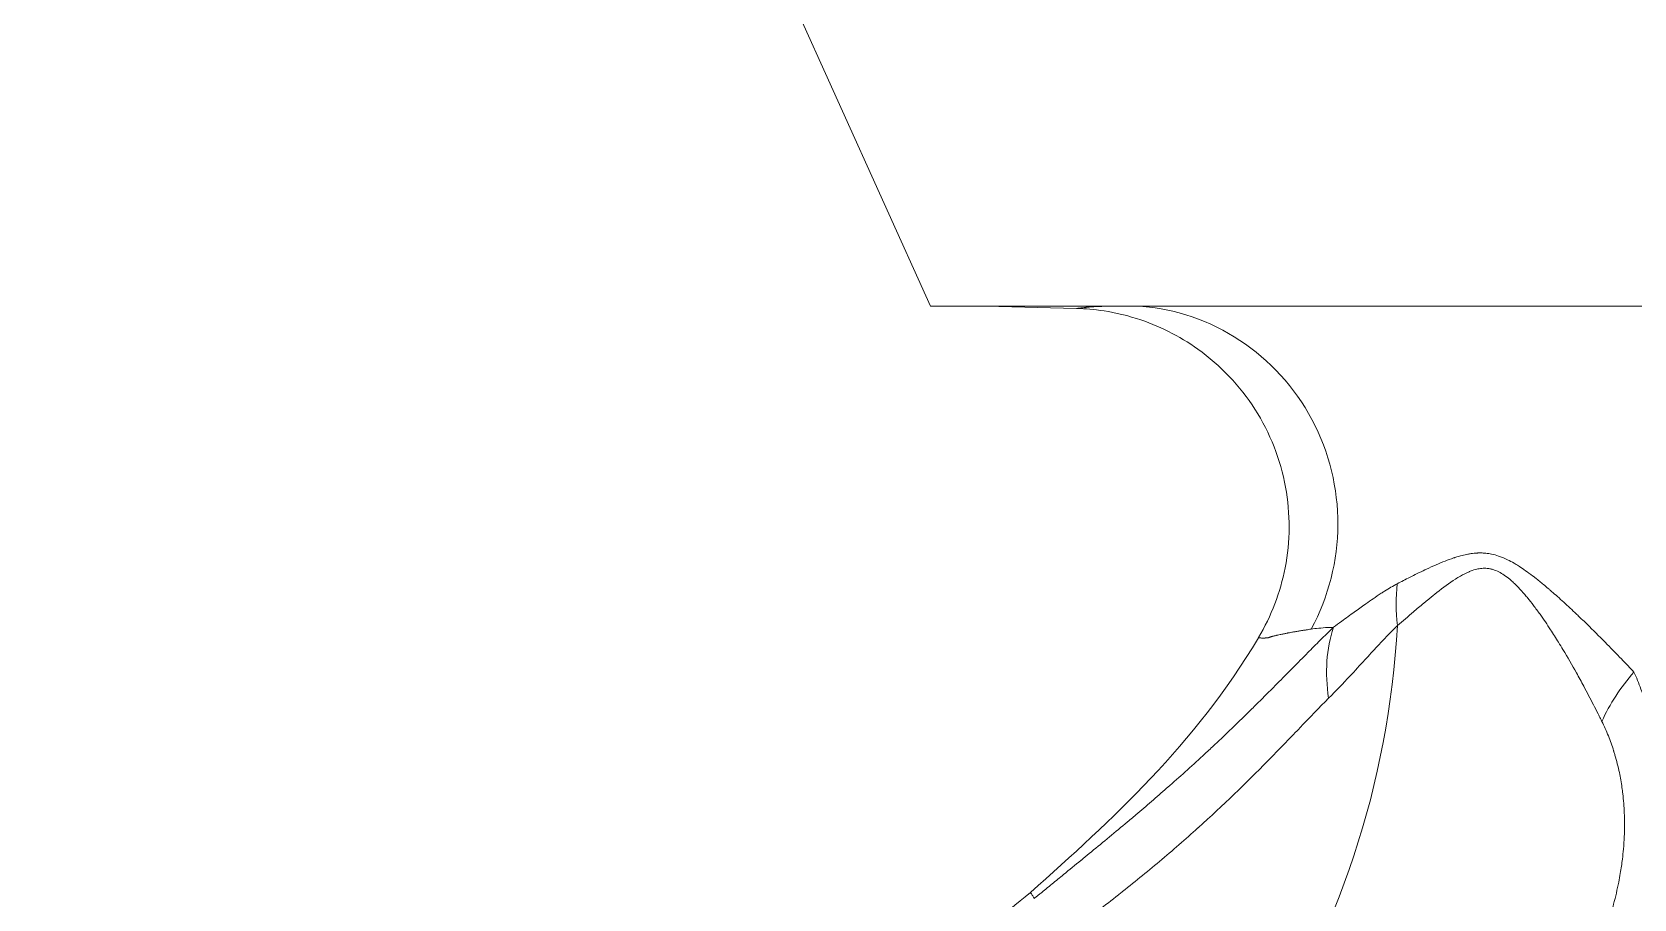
# Model space of a CAD drawing. Header units: millimetres. Extents: x -2122 to 22797, y 3569 to 89276.
# Drawn here: x 5437.6 to 5510.2, y 88279.7 to 88318.9 of the extents above; entities that cross this region are included whole.
import ezdxf

# ---------------------------------------------------------------- set-up
doc = ezdxf.new("R2010")
doc.units = ezdxf.units.MM
doc.header["$LTSCALE"] = 20
doc.layers.add('IA-DIBUJO', color=3, linetype='Continuous', lineweight=30)

msp = doc.modelspace()

# ---------------------------------------------------------------- linework, layer by layer
at = {"layer": 'IA-DIBUJO', "color": 3, "linetype": 'Continuous', "lineweight": 0, "extrusion": (0, 1, -2.22045e-16)}
for p, q in [((5478.291, 88306.523, 1283.424), (5331.736, 88631.431, 1283.424)), ((5478.291, 88306.523, 1283.424), (5618.291, 88306.523, 1283.424)), ((5484.904, 88306.416, 1283.424), (5480.795, 88306.523, 1283.424))]:
    msp.add_line(p, q, dxfattribs=at)
at = {"layer": 'IA-DIBUJO', "color": 3, "linetype": 'Continuous', "lineweight": 0, "extrusion": (-8.47409e-33, -2.22045e-16, -1)}
msp.add_ellipse((5487.064, 88296.671, 1283.424), major_axis=(-0.169, 9.876), ratio=0.979951, start_param=0.088431, end_param=2.093536, dxfattribs=at)
at = {"layer": 'IA-DIBUJO', "color": 3, "linetype": 'Continuous', "lineweight": 0, "extrusion": (-2.46519e-32, -2.22045e-16, -1)}
msp.add_ellipse((5508.55, 88291.459, 1283.424), major_axis=(-7.205, 6.756), ratio=0.838266, start_param=-0.776214, end_param=-0.564087, dxfattribs=at)
at = {"layer": 'IA-DIBUJO', "color": 3, "linetype": 'Continuous', "lineweight": 0}
msp.add_ellipse((5464.828, 88294.289, 1283.424), major_axis=(0, 37.533), ratio=0.92388, start_param=-2.199847, end_param=-1.630542, dxfattribs=at)
at = {"layer": 'IA-DIBUJO', "color": 3, "linetype": 'Continuous', "lineweight": 0, "extrusion": (0, -2.22045e-16, -1)}
for centre, major_axis, ratio, start_param, end_param in [((5504.991, 88287.301, 1283.424), (-7.345, 6.603), 0.722349, -0.721329, -0.310433), ((5517.683, 88285.969, 1283.424), (9.301, 3.323), 0.781113, -2.493868, -2.192852)]:
    msp.add_ellipse(centre, major_axis=major_axis, ratio=ratio, start_param=start_param, end_param=end_param, dxfattribs=at)
at = {"layer": 'IA-DIBUJO', "color": 3, "linetype": 'Continuous', "lineweight": 0}
for points, knots in [([(5486.365, 88306.523, 1283.424), (5486.341, 88306.522, 1283.424), (5486.317, 88306.522, 1283.424), (5486.294, 88306.521, 1283.424), (5486.286, 88306.521, 1283.424), (5486.278, 88306.52, 1283.424), (5486.27, 88306.52, 1283.424), (5486.243, 88306.519, 1283.424), (5486.217, 88306.518, 1283.424), (5486.191, 88306.517, 1283.424), (5486.168, 88306.517, 1283.424), (5486.145, 88306.516, 1283.424), (5486.123, 88306.515, 1283.424), (5486.102, 88306.514, 1283.424), (5486.082, 88306.513, 1283.424), (5486.061, 88306.513, 1283.424), (5486.041, 88306.512, 1283.424), (5486.021, 88306.511, 1283.424), (5486.001, 88306.51, 1283.424), (5485.983, 88306.51, 1283.424), (5485.965, 88306.509, 1283.424), (5485.947, 88306.508, 1283.424), (5485.937, 88306.508, 1283.424), (5485.927, 88306.507, 1283.424), (5485.918, 88306.507, 1283.424), (5485.914, 88306.507, 1283.424), (5485.91, 88306.507, 1283.424), (5485.907, 88306.506, 1283.424), (5485.905, 88306.506, 1283.424), (5485.902, 88306.506, 1283.424), (5485.9, 88306.506, 1283.424), (5485.899, 88306.506, 1283.424), (5485.899, 88306.506, 1283.424), (5485.898, 88306.506, 1283.424), (5485.885, 88306.506, 1283.424), (5485.871, 88306.505, 1283.424), (5485.857, 88306.504, 1283.424), (5485.847, 88306.504, 1283.424), (5485.837, 88306.503, 1283.424), (5485.826, 88306.503, 1283.424), (5485.82, 88306.503, 1283.424), (5485.815, 88306.502, 1283.424), (5485.809, 88306.502, 1283.424), (5485.804, 88306.502, 1283.424), (5485.799, 88306.502, 1283.424), (5485.795, 88306.501, 1283.424), (5485.79, 88306.501, 1283.424), (5485.786, 88306.501, 1283.424), (5485.781, 88306.501, 1283.424), (5485.777, 88306.501, 1283.424), (5485.773, 88306.5, 1283.424), (5485.77, 88306.5, 1283.424), (5485.766, 88306.5, 1283.424), (5485.762, 88306.5, 1283.424), (5485.758, 88306.5, 1283.424), (5485.754, 88306.499, 1283.424), (5485.75, 88306.499, 1283.424), (5485.746, 88306.499, 1283.424), (5485.745, 88306.499, 1283.424), (5485.745, 88306.499, 1283.424), (5485.744, 88306.499, 1283.424), (5485.741, 88306.499, 1283.424), (5485.737, 88306.499, 1283.424), (5485.734, 88306.498, 1283.424), (5485.733, 88306.498, 1283.424), (5485.732, 88306.498, 1283.424), (5485.731, 88306.498, 1283.424), (5485.73, 88306.498, 1283.424), (5485.729, 88306.498, 1283.424), (5485.728, 88306.498, 1283.424), (5485.708, 88306.497, 1283.424), (5485.688, 88306.496, 1283.424), (5485.669, 88306.495, 1283.424), (5485.649, 88306.494, 1283.424), (5485.63, 88306.493, 1283.424), (5485.611, 88306.492, 1283.424), (5485.602, 88306.491, 1283.424), (5485.594, 88306.491, 1283.424), (5485.585, 88306.49, 1283.424), (5485.584, 88306.49, 1283.424), (5485.583, 88306.49, 1283.424), (5485.583, 88306.49, 1283.424), (5485.57, 88306.489, 1283.424), (5485.557, 88306.488, 1283.424), (5485.543, 88306.487, 1283.424), (5485.54, 88306.487, 1283.424), (5485.537, 88306.487, 1283.424), (5485.535, 88306.487, 1283.424), (5485.522, 88306.486, 1283.424), (5485.51, 88306.485, 1283.424), (5485.496, 88306.484, 1283.424), (5485.484, 88306.483, 1283.424), (5485.472, 88306.482, 1283.424), (5485.459, 88306.481, 1283.424), (5485.448, 88306.48, 1283.424), (5485.438, 88306.479, 1283.424), (5485.427, 88306.477, 1283.424), (5485.42, 88306.477, 1283.424), (5485.413, 88306.476, 1283.424), (5485.405, 88306.475, 1283.424), (5485.399, 88306.474, 1283.424), (5485.392, 88306.473, 1283.424), (5485.385, 88306.473, 1283.424), (5485.371, 88306.471, 1283.424), (5485.357, 88306.469, 1283.424), (5485.342, 88306.468, 1283.424), (5485.334, 88306.467, 1283.424), (5485.325, 88306.466, 1283.424), (5485.315, 88306.465, 1283.424), (5485.279, 88306.46, 1283.424), (5485.239, 88306.456, 1283.424), (5485.196, 88306.451, 1283.424), (5485.188, 88306.45, 1283.424), (5485.18, 88306.449, 1283.424), (5485.172, 88306.448, 1283.424), (5485.129, 88306.443, 1283.424), (5485.082, 88306.437, 1283.424), (5485.033, 88306.431, 1283.424), (5484.992, 88306.426, 1283.424), (5484.95, 88306.421, 1283.424), (5484.905, 88306.416, 1283.424)], [0.2294918, 0.2294918, 0.2294918, 0.2294918, 0.25, 0.25, 0.25, 0.2570159, 0.2570159, 0.2570159, 0.2804555, 0.2804555, 0.2804555, 0.3012825, 0.3012825, 0.3012825, 0.3207962, 0.3207962, 0.3207962, 0.3404688, 0.3404688, 0.3404688, 0.3584821, 0.3584821, 0.3584821, 0.3687332, 0.3687332, 0.3687332, 0.3725774, 0.3725774, 0.3725774, 0.3747707, 0.3747707, 0.3747707, 0.3756534, 0.3756534, 0.3756534, 0.3893874, 0.3893874, 0.3893874, 0.3994867, 0.3994867, 0.3994867, 0.4052363, 0.4052363, 0.4052363, 0.4108052, 0.4108052, 0.4108052, 0.4162079, 0.4162079, 0.4162079, 0.4214066, 0.4214066, 0.4214066, 0.4264938, 0.4264938, 0.4264938, 0.4314374, 0.4314374, 0.4314374, 0.4324158, 0.4324158, 0.4324158, 0.4361835, 0.4361835, 0.4361835, 0.4374246, 0.4374246, 0.4374246, 0.4385631, 0.4385631, 0.4385631, 0.462557, 0.462557, 0.462557, 0.4872107, 0.4872107, 0.4872107, 0.4990234, 0.4990234, 0.4990234, 0.5, 0.5, 0.5, 0.5443911, 0.5443911, 0.5443911, 0.5527836, 0.5527836, 0.5527836, 0.5896846, 0.5896846, 0.5896846, 0.6241233, 0.6241233, 0.6241233, 0.6529509, 0.6529509, 0.6529509, 0.6735119, 0.6735119, 0.6735119, 0.692926, 0.692926, 0.692926, 0.7289697, 0.7289697, 0.7289697, 0.75, 0.75, 0.75, 0.8338191, 0.8338191, 0.8338191, 0.8490058, 0.8490058, 0.8490058, 0.9317036, 0.9317036, 0.9317036, 1, 1, 1, 1]), ([(5493.148, 88291.498, 1283.424), (5493.729, 88292.475, 1283.424), (5494.137, 88293.544, 1283.424), (5494.589, 88295.866, 1283.424), (5494.596, 88297.107, 1283.424), (5494.145, 88299.573, 1283.424), (5493.674, 88300.773, 1283.424), (5492.308, 88302.913, 1283.424), (5491.431, 88303.837, 1283.424), (5489.558, 88305.177, 1283.424), (5488.621, 88305.645, 1283.424), (5486.399, 88306.347, 1283.424), (5485.388, 88306.403, 1283.424), (5484.905, 88306.416, 1283.424)], [-0.4116505, -0.4116505, -0.4116505, -0.4116505, -0.347016, -0.347016, -0.2770494, -0.2770494, -0.2043742, -0.2043742, -0.132574, -0.132574, -0.0733706, -0.0733706, 0, 0, 0, 0]), ([(5510.154, 88289.937, 1283.424), (5510.149, 88289.946, 1283.424), (5510.142, 88289.95, 1283.424), (5510.136, 88289.956, 1283.424), (5510.11, 88289.984, 1283.424), (5510.083, 88290.011, 1283.424), (5510.057, 88290.039, 1283.424), (5510.005, 88290.094, 1283.424), (5509.952, 88290.149, 1283.424), (5509.9, 88290.204, 1283.424), (5509.892, 88290.213, 1283.424), (5509.884, 88290.221, 1283.424), (5509.876, 88290.229, 1283.424), (5509.778, 88290.331, 1283.424), (5509.681, 88290.433, 1283.424), (5509.583, 88290.535, 1283.424), (5509.371, 88290.755, 1283.424), (5509.159, 88290.973, 1283.424), (5508.946, 88291.19, 1283.424), (5508.676, 88291.465, 1283.424), (5508.405, 88291.736, 1283.424), (5508.133, 88292.003, 1283.424), (5507.972, 88292.161, 1283.424), (5507.811, 88292.318, 1283.424), (5507.649, 88292.473, 1283.424), (5507.592, 88292.527, 1283.424), (5507.535, 88292.581, 1283.424), (5507.478, 88292.635, 1283.424), (5507.285, 88292.818, 1283.424), (5507.092, 88292.997, 1283.424), (5506.898, 88293.173, 1283.424), (5506.719, 88293.337, 1283.424), (5506.538, 88293.497, 1283.424), (5506.357, 88293.652, 1283.424), (5506.343, 88293.664, 1283.424), (5506.329, 88293.676, 1283.424), (5506.315, 88293.688, 1283.424), (5506.247, 88293.746, 1283.424), (5506.179, 88293.804, 1283.424), (5506.111, 88293.861, 1283.424), (5505.986, 88293.965, 1283.424), (5505.86, 88294.067, 1283.424), (5505.735, 88294.166, 1283.424), (5505.7, 88294.193, 1283.424), (5505.666, 88294.22, 1283.424), (5505.631, 88294.247, 1283.424), (5505.528, 88294.327, 1283.424), (5505.424, 88294.404, 1283.424), (5505.321, 88294.479, 1283.424), (5505.222, 88294.55, 1283.424), (5505.124, 88294.618, 1283.424), (5505.025, 88294.683, 1283.424), (5504.992, 88294.704, 1283.424), (5504.959, 88294.726, 1283.424), (5504.926, 88294.747, 1283.424), (5504.859, 88294.79, 1283.424), (5504.792, 88294.83, 1283.424), (5504.724, 88294.87, 1283.424), (5504.624, 88294.928, 1283.424), (5504.523, 88294.982, 1283.424), (5504.423, 88295.031, 1283.424), (5504.345, 88295.069, 1283.424), (5504.268, 88295.104, 1283.424), (5504.191, 88295.135, 1283.424), (5504.136, 88295.158, 1283.424), (5504.081, 88295.178, 1283.424), (5504.025, 88295.197, 1283.424), (5503.919, 88295.233, 1283.424), (5503.812, 88295.263, 1283.424), (5503.706, 88295.285, 1283.424), (5503.662, 88295.294, 1283.424), (5503.618, 88295.302, 1283.424), (5503.574, 88295.309, 1283.424), (5503.53, 88295.316, 1283.424), (5503.486, 88295.321, 1283.424), (5503.442, 88295.326, 1283.424), (5503.405, 88295.329, 1283.424), (5503.367, 88295.332, 1283.424), (5503.33, 88295.334, 1283.424), (5503.255, 88295.338, 1283.424), (5503.179, 88295.338, 1283.424), (5503.104, 88295.336, 1283.424), (5503.092, 88295.335, 1283.424), (5503.08, 88295.335, 1283.424), (5503.068, 88295.334, 1283.424), (5502.969, 88295.33, 1283.424), (5502.871, 88295.32, 1283.424), (5502.774, 88295.305, 1283.424), (5502.751, 88295.302, 1283.424), (5502.728, 88295.298, 1283.424), (5502.705, 88295.295, 1283.424), (5502.68, 88295.29, 1283.424), (5502.654, 88295.286, 1283.424), (5502.629, 88295.281, 1283.424), (5502.545, 88295.265, 1283.424), (5502.462, 88295.246, 1283.424), (5502.379, 88295.225, 1283.424), (5502.267, 88295.197, 1283.424), (5502.156, 88295.164, 1283.424), (5502.045, 88295.129, 1283.424), (5502.032, 88295.124, 1283.424), (5502.019, 88295.12, 1283.424), (5502.005, 88295.116, 1283.424), (5501.997, 88295.113, 1283.424), (5501.989, 88295.11, 1283.424), (5501.981, 88295.108, 1283.424), (5501.853, 88295.065, 1283.424), (5501.726, 88295.018, 1283.424), (5501.599, 88294.969, 1283.424), (5501.465, 88294.917, 1283.424), (5501.332, 88294.862, 1283.424), (5501.2, 88294.804, 1283.424), (5501.05, 88294.739, 1283.424), (5500.901, 88294.671, 1283.424), (5500.753, 88294.602, 1283.424), (5500.731, 88294.591, 1283.424), (5500.709, 88294.581, 1283.424), (5500.688, 88294.571, 1283.424), (5500.454, 88294.46, 1283.424), (5500.222, 88294.346, 1283.424), (5499.991, 88294.229, 1283.424), (5499.804, 88294.134, 1283.424), (5499.618, 88294.037, 1283.424), (5499.434, 88293.939, 1283.424)], [-0.00000006, -0.00000006, -0.00000006, -0.00000006, 0.00002518, 0.00002518, 0.00002518, 0.00013469, 0.00013469, 0.00013469, 0.00035377, 0.00035377, 0.00035377, 0.00038666, 0.00038666, 0.00038666, 0.00079239, 0.00079239, 0.00079239, 0.00167185, 0.00167185, 0.00167185, 0.00278368, 0.00278368, 0.00278368, 0.00344286, 0.00344286, 0.00344286, 0.00367386, 0.00367386, 0.00367386, 0.00445573, 0.00445573, 0.00445573, 0.00518165, 0.00518165, 0.00518165, 0.0052376, 0.0052376, 0.0052376, 0.00551081, 0.00551081, 0.00551081, 0.00601199, 0.00601199, 0.00601199, 0.00615006, 0.00615006, 0.00615006, 0.00656172, 0.00656172, 0.00656172, 0.00695191, 0.00695191, 0.00695191, 0.00708322, 0.00708322, 0.00708322, 0.00734777, 0.00734777, 0.00734777, 0.00774379, 0.00774379, 0.00774379, 0.0080478, 0.0080478, 0.0080478, 0.00826625, 0.00826625, 0.00826625, 0.00868735, 0.00868735, 0.00868735, 0.00886169, 0.00886169, 0.00886169, 0.00903604, 0.00903604, 0.00903604, 0.00918473, 0.00918473, 0.00918473, 0.00948536, 0.00948536, 0.00948536, 0.00953404, 0.00953404, 0.00953404, 0.00993185, 0.00993185, 0.00993185, 0.01002501, 0.01002501, 0.01002501, 0.01012932, 0.01012932, 0.01012932, 0.01047161, 0.01047161, 0.01047161, 0.01093206, 0.01093206, 0.01093206, 0.0109882, 0.0109882, 0.0109882, 0.01102169, 0.01102169, 0.01102169, 0.01155729, 0.01155729, 0.01155729, 0.01212347, 0.01212347, 0.01212347, 0.01276485, 0.01276485, 0.01276485, 0.01285865, 0.01285865, 0.01285865, 0.01387238, 0.01387238, 0.01387238, 0.01469561, 0.01469561, 0.01469561, 0.01469561]), ([(5502.296, 88294.289, 1283.424), (5502.425, 88294.364, 1283.424), (5502.554, 88294.43, 1283.424), (5502.683, 88294.485, 1283.424), (5502.701, 88294.492, 1283.424), (5502.719, 88294.5, 1283.424), (5502.737, 88294.507, 1283.424), (5502.849, 88294.552, 1283.424), (5502.963, 88294.587, 1283.424), (5503.077, 88294.611, 1283.424), (5503.157, 88294.628, 1283.424), (5503.239, 88294.638, 1283.424), (5503.321, 88294.642, 1283.424), (5503.355, 88294.643, 1283.424), (5503.389, 88294.643, 1283.424), (5503.422, 88294.642, 1283.424), (5503.432, 88294.642, 1283.424), (5503.441, 88294.642, 1283.424), (5503.451, 88294.641, 1283.424), (5503.483, 88294.639, 1283.424), (5503.516, 88294.636, 1283.424), (5503.548, 88294.632, 1283.424), (5503.596, 88294.626, 1283.424), (5503.645, 88294.617, 1283.424), (5503.693, 88294.606, 1283.424), (5503.717, 88294.6, 1283.424), (5503.741, 88294.594, 1283.424), (5503.765, 88294.586, 1283.424), (5503.789, 88294.579, 1283.424), (5503.813, 88294.572, 1283.424), (5503.837, 88294.563, 1283.424), (5503.925, 88294.532, 1283.424), (5504.012, 88294.492, 1283.424), (5504.099, 88294.445, 1283.424), (5504.181, 88294.4, 1283.424), (5504.262, 88294.347, 1283.424), (5504.342, 88294.289, 1283.424)], [0.003865232, 0.003865232, 0.003865232, 0.003865232, 0.004387898, 0.004387898, 0.004387898, 0.00446021, 0.00446021, 0.00446021, 0.004914724, 0.004914724, 0.004914724, 0.005236992, 0.005236992, 0.005236992, 0.005371062, 0.005371062, 0.005371062, 0.005408462, 0.005408462, 0.005408462, 0.005537065, 0.005537065, 0.005537065, 0.005729969, 0.005729969, 0.005729969, 0.005826421, 0.005826421, 0.005826421, 0.005922873, 0.005922873, 0.005922873, 0.006276745, 0.006276745, 0.006276745, 0.006608754, 0.006608754, 0.006608754, 0.006608754]), ([(5499.434, 88293.939, 1283.424), (5499.339, 88293.889, 1283.424), (5499.244, 88293.836, 1283.424), (5499.051, 88293.723, 1283.424), (5498.952, 88293.662, 1283.424), (5498.804, 88293.569, 1283.424), (5498.755, 88293.538, 1283.424), (5498.585, 88293.428, 1283.424), (5498.463, 88293.346, 1283.424), (5498.233, 88293.189, 1283.424), (5498.125, 88293.114, 1283.424), (5498.007, 88293.031, 1283.424), (5497.998, 88293.025, 1283.424), (5497.823, 88292.901, 1283.424), (5497.655, 88292.781, 1283.424), (5497.298, 88292.523, 1283.424), (5497.109, 88292.384, 1283.424), (5496.793, 88292.153, 1283.424), (5496.668, 88292.06, 1283.424), (5496.541, 88291.968, 1283.424)], [0, 0, 0, 0, 0.000420679, 0.000420679, 0.000858073, 0.000858073, 0.001072065, 0.001072065, 0.001605395, 0.001605395, 0.002072912, 0.002072912, 0.002112633, 0.002112633, 0.002829051, 0.002829051, 0.003624193, 0.003624193, 0.004145825, 0.004145825, 0.004145825, 0.004145825]), ([(5499.441, 88292.048, 1283.424), (5499.683, 88292.255, 1283.424), (5499.923, 88292.46, 1283.424), (5500.162, 88292.662, 1283.424), (5500.321, 88292.797, 1283.424), (5500.48, 88292.93, 1283.424), (5500.638, 88293.061, 1283.424), (5500.678, 88293.094, 1283.424), (5500.719, 88293.128, 1283.424), (5500.759, 88293.161, 1283.424), (5500.798, 88293.193, 1283.424), (5500.837, 88293.225, 1283.424), (5500.876, 88293.257, 1283.424), (5500.995, 88293.353, 1283.424), (5501.113, 88293.449, 1283.424), (5501.231, 88293.542, 1283.424), (5501.51, 88293.762, 1283.424), (5501.789, 88293.969, 1283.424), (5502.069, 88294.15, 1283.424), (5502.145, 88294.199, 1283.424), (5502.22, 88294.246, 1283.424), (5502.296, 88294.289, 1283.424)], [0, 0, 0, 0, 0.000966308, 0.000966308, 0.000966308, 0.001609451, 0.001609451, 0.001609451, 0.001773426, 0.001773426, 0.001773426, 0.001932615, 0.001932615, 0.001932615, 0.002415769, 0.002415769, 0.002415769, 0.003557856, 0.003557856, 0.003557856, 0.00386523, 0.00386523, 0.00386523, 0.00386523]), ([(5504.342, 88294.289, 1283.424), (5504.426, 88294.229, 1283.424), (5504.509, 88294.163, 1283.424), (5504.591, 88294.091, 1283.424), (5504.642, 88294.046, 1283.424), (5504.693, 88293.999, 1283.424), (5504.743, 88293.951, 1283.424), (5504.827, 88293.871, 1283.424), (5504.91, 88293.786, 1283.424), (5504.991, 88293.698, 1283.424), (5505.089, 88293.593, 1283.424), (5505.185, 88293.482, 1283.424), (5505.279, 88293.369, 1283.424), (5505.3, 88293.344, 1283.424), (5505.32, 88293.319, 1283.424), (5505.341, 88293.294, 1283.424), (5505.429, 88293.186, 1283.424), (5505.517, 88293.075, 1283.424), (5505.603, 88292.961, 1283.424), (5505.704, 88292.829, 1283.424), (5505.803, 88292.693, 1283.424), (5505.901, 88292.555, 1283.424), (5506.063, 88292.328, 1283.424), (5506.222, 88292.094, 1283.424), (5506.378, 88291.856, 1283.424), (5506.499, 88291.669, 1283.424), (5506.619, 88291.48, 1283.424), (5506.737, 88291.289, 1283.424), (5506.805, 88291.18, 1283.424), (5506.872, 88291.07, 1283.424), (5506.938, 88290.959, 1283.424), (5507.148, 88290.61, 1283.424), (5507.352, 88290.256, 1283.424), (5507.55, 88289.9, 1283.424), (5507.662, 88289.7, 1283.424), (5507.771, 88289.5, 1283.424), (5507.879, 88289.299, 1283.424), (5508.029, 88289.02, 1283.424), (5508.175, 88288.74, 1283.424), (5508.319, 88288.461, 1283.424), (5508.39, 88288.321, 1283.424), (5508.461, 88288.181, 1283.424), (5508.531, 88288.041, 1283.424), (5508.566, 88287.972, 1283.424), (5508.601, 88287.902, 1283.424), (5508.636, 88287.832, 1283.424), (5508.653, 88287.797, 1283.424), (5508.67, 88287.762, 1283.424), (5508.688, 88287.727, 1283.424), (5508.692, 88287.719, 1283.424), (5508.696, 88287.711, 1283.424), (5508.7, 88287.703, 1283.424)], [0.006608754, 0.006608754, 0.006608754, 0.006608754, 0.006952849, 0.006952849, 0.006952849, 0.0071674, 0.0071674, 0.0071674, 0.007524595, 0.007524595, 0.007524595, 0.007949356, 0.007949356, 0.007949356, 0.008041525, 0.008041525, 0.008041525, 0.008440437, 0.008440437, 0.008440437, 0.008905289, 0.008905289, 0.008905289, 0.009671875, 0.009671875, 0.009671875, 0.01027212, 0.01027212, 0.01027212, 0.010617289, 0.010617289, 0.010617289, 0.011706897, 0.011706897, 0.011706897, 0.012318952, 0.012318952, 0.012318952, 0.01316787, 0.01316787, 0.01316787, 0.013592166, 0.013592166, 0.013592166, 0.013804311, 0.013804311, 0.013804311, 0.013910389, 0.013910389, 0.013910389, 0.013935483, 0.013935483, 0.013935483, 0.013935483]), ([(5496.539, 88291.968, 1283.424), (5496.341, 88291.776, 1283.424), (5496.142, 88291.579, 1283.424), (5495.941, 88291.379, 1283.424), (5495.753, 88291.191, 1283.424), (5495.563, 88290.999, 1283.424), (5495.371, 88290.806, 1283.424), (5495.359, 88290.794, 1283.424), (5495.347, 88290.782, 1283.424), (5495.335, 88290.77, 1283.424), (5495.295, 88290.729, 1283.424), (5495.254, 88290.688, 1283.424), (5495.214, 88290.647, 1283.424), (5494.984, 88290.415, 1283.424), (5494.75, 88290.178, 1283.424), (5494.512, 88289.938, 1283.424), (5494.285, 88289.708, 1283.424), (5494.055, 88289.476, 1283.424), (5493.821, 88289.241, 1283.424), (5493.812, 88289.232, 1283.424), (5493.803, 88289.222, 1283.424), (5493.794, 88289.213, 1283.424), (5493.548, 88288.967, 1283.424), (5493.298, 88288.717, 1283.424), (5493.044, 88288.465, 1283.424), (5492.918, 88288.34, 1283.424), (5492.792, 88288.215, 1283.424), (5492.664, 88288.09, 1283.424), (5492.425, 88287.855, 1283.424), (5492.182, 88287.619, 1283.424), (5491.935, 88287.381, 1283.424), (5491.688, 88287.143, 1283.424), (5491.436, 88286.903, 1283.424), (5491.179, 88286.662, 1283.424), (5491.03, 88286.521, 1283.424), (5490.879, 88286.38, 1283.424), (5490.726, 88286.238, 1283.424), (5490.464, 88285.996, 1283.424), (5490.198, 88285.752, 1283.424), (5489.927, 88285.507, 1283.424), (5489.668, 88285.273, 1283.424), (5489.404, 88285.037, 1283.424), (5489.135, 88284.8, 1283.424), (5489.097, 88284.767, 1283.424), (5489.059, 88284.734, 1283.424), (5489.021, 88284.7, 1283.424), (5489.01, 88284.69, 1283.424), (5488.999, 88284.681, 1283.424), (5488.988, 88284.671, 1283.424), (5488.763, 88284.474, 1283.424), (5488.534, 88284.275, 1283.424), (5488.302, 88284.075, 1283.424), (5488.071, 88283.876, 1283.424), (5487.837, 88283.676, 1283.424), (5487.599, 88283.475, 1283.424), (5487.455, 88283.353, 1283.424), (5487.311, 88283.231, 1283.424), (5487.165, 88283.109, 1283.424), (5487.146, 88283.093, 1283.424), (5487.126, 88283.077, 1283.424), (5487.107, 88283.061, 1283.424), (5486.838, 88282.835, 1283.424), (5486.566, 88282.608, 1283.424), (5486.29, 88282.38, 1283.424), (5486.021, 88282.158, 1283.424), (5485.75, 88281.935, 1283.424), (5485.476, 88281.71, 1283.424), (5485.359, 88281.614, 1283.424), (5485.243, 88281.518, 1283.424), (5485.126, 88281.422, 1283.424), (5485.119, 88281.417, 1283.424), (5485.112, 88281.411, 1283.424), (5485.105, 88281.406, 1283.424), (5484.846, 88281.194, 1283.424), (5484.585, 88280.98, 1283.424), (5484.321, 88280.764, 1283.424), (5484.235, 88280.693, 1283.424), (5484.149, 88280.623, 1283.424), (5484.063, 88280.552, 1283.424), (5483.888, 88280.408, 1283.424), (5483.711, 88280.263, 1283.424), (5483.533, 88280.116, 1283.424), (5483.521, 88280.106, 1283.424), (5483.509, 88280.096, 1283.424), (5483.497, 88280.087, 1283.424), (5483.461, 88280.057, 1283.424), (5483.425, 88280.027, 1283.424), (5483.389, 88279.997, 1283.424), (5483.344, 88279.96, 1283.424), (5483.299, 88279.923, 1283.424), (5483.253, 88279.886, 1283.424), (5483.212, 88279.853, 1283.424), (5483.171, 88279.82, 1283.424), (5483.13, 88279.787, 1283.424), (5483.09, 88279.755, 1283.424), (5483.049, 88279.723, 1283.424), (5483.009, 88279.692, 1283.424)], [0, 0, 0, 0, 0.00068897, 0.00068897, 0.00068897, 0.00133773, 0.00133773, 0.00133773, 0.00137794, 0.00137794, 0.00137794, 0.00151424, 0.00151424, 0.00151424, 0.00228949, 0.00228949, 0.00228949, 0.00302847, 0.00302847, 0.00302847, 0.00305696, 0.00305696, 0.00305696, 0.00383179, 0.00383179, 0.00383179, 0.00421369, 0.00421369, 0.00421369, 0.00492762, 0.00492762, 0.00492762, 0.0056409, 0.0056409, 0.0056409, 0.00605694, 0.00605694, 0.00605694, 0.0067681, 0.0067681, 0.0067681, 0.00744773, 0.00744773, 0.00744773, 0.00754332, 0.00754332, 0.00754332, 0.00757118, 0.00757118, 0.00757118, 0.00813657, 0.00813657, 0.00813657, 0.00869958, 0.00869958, 0.00869958, 0.00904085, 0.00904085, 0.00904085, 0.00908542, 0.00908542, 0.00908542, 0.00971394, 0.00971394, 0.00971394, 0.01032569, 0.01032569, 0.01032569, 0.01058459, 0.01058459, 0.01058459, 0.01059965, 0.01059965, 0.01059965, 0.01117106, 0.01117106, 0.01117106, 0.01135677, 0.01135677, 0.01135677, 0.01173533, 0.01173533, 0.01173533, 0.01176077, 0.01176077, 0.01176077, 0.01183711, 0.01183711, 0.01183711, 0.01193218, 0.01193218, 0.01193218, 0.01201839, 0.01201839, 0.01201839, 0.01210252, 0.01210252, 0.01210252, 0.01210252]), ([(5493.148, 88291.499, 1283.424), (5493.173, 88291.494, 1283.424), (5493.197, 88291.49, 1283.424), (5493.222, 88291.487, 1283.424), (5493.244, 88291.484, 1283.424), (5493.265, 88291.481, 1283.424), (5493.287, 88291.48, 1283.424), (5493.31, 88291.478, 1283.424), (5493.333, 88291.477, 1283.424), (5493.356, 88291.477, 1283.424), (5493.357, 88291.477, 1283.424), (5493.359, 88291.476, 1283.424), (5493.361, 88291.476, 1283.424), (5493.37, 88291.476, 1283.424), (5493.38, 88291.476, 1283.424), (5493.39, 88291.477, 1283.424), (5493.395, 88291.477, 1283.424), (5493.401, 88291.477, 1283.424), (5493.406, 88291.477, 1283.424), (5493.407, 88291.477, 1283.424), (5493.408, 88291.477, 1283.424), (5493.408, 88291.477, 1283.424), (5493.413, 88291.477, 1283.424), (5493.417, 88291.477, 1283.424), (5493.421, 88291.478, 1283.424), (5493.422, 88291.478, 1283.424), (5493.422, 88291.478, 1283.424), (5493.423, 88291.478, 1283.424), (5493.424, 88291.478, 1283.424), (5493.425, 88291.478, 1283.424), (5493.426, 88291.478, 1283.424), (5493.433, 88291.478, 1283.424), (5493.439, 88291.479, 1283.424), (5493.445, 88291.48, 1283.424), (5493.448, 88291.48, 1283.424), (5493.451, 88291.481, 1283.424), (5493.454, 88291.482, 1283.424), (5493.456, 88291.482, 1283.424), (5493.459, 88291.483, 1283.424), (5493.461, 88291.484, 1283.424), (5493.463, 88291.484, 1283.424), (5493.464, 88291.485, 1283.424), (5493.465, 88291.485, 1283.424), (5493.466, 88291.485, 1283.424), (5493.468, 88291.486, 1283.424), (5493.469, 88291.486, 1283.424), (5493.47, 88291.486, 1283.424), (5493.471, 88291.487, 1283.424), (5493.473, 88291.487, 1283.424), (5493.474, 88291.487, 1283.424), (5493.476, 88291.487, 1283.424), (5493.478, 88291.486, 1283.424), (5493.482, 88291.486, 1283.424), (5493.486, 88291.485, 1283.424), (5493.49, 88291.484, 1283.424), (5493.492, 88291.484, 1283.424), (5493.493, 88291.483, 1283.424), (5493.495, 88291.483, 1283.424), (5493.497, 88291.483, 1283.424), (5493.499, 88291.483, 1283.424), (5493.5, 88291.483, 1283.424), (5493.506, 88291.483, 1283.424), (5493.514, 88291.484, 1283.424), (5493.522, 88291.485, 1283.424), (5493.526, 88291.485, 1283.424), (5493.529, 88291.486, 1283.424), (5493.532, 88291.486, 1283.424), (5493.539, 88291.486, 1283.424), (5493.546, 88291.487, 1283.424), (5493.553, 88291.488, 1283.424), (5493.557, 88291.488, 1283.424), (5493.56, 88291.488, 1283.424), (5493.564, 88291.489, 1283.424), (5493.566, 88291.489, 1283.424), (5493.569, 88291.489, 1283.424), (5493.571, 88291.489, 1283.424), (5493.572, 88291.489, 1283.424), (5493.573, 88291.489, 1283.424), (5493.574, 88291.49, 1283.424), (5493.575, 88291.49, 1283.424), (5493.575, 88291.49, 1283.424), (5493.576, 88291.49, 1283.424), (5493.577, 88291.49, 1283.424), (5493.577, 88291.49, 1283.424), (5493.578, 88291.49, 1283.424), (5493.58, 88291.49, 1283.424), (5493.582, 88291.49, 1283.424), (5493.585, 88291.491, 1283.424), (5493.586, 88291.491, 1283.424), (5493.586, 88291.491, 1283.424), (5493.587, 88291.491, 1283.424), (5493.587, 88291.491, 1283.424), (5493.588, 88291.491, 1283.424), (5493.588, 88291.491, 1283.424), (5493.59, 88291.492, 1283.424), (5493.591, 88291.492, 1283.424), (5493.592, 88291.493, 1283.424), (5493.593, 88291.493, 1283.424), (5493.595, 88291.494, 1283.424), (5493.596, 88291.494, 1283.424), (5493.597, 88291.495, 1283.424), (5493.599, 88291.496, 1283.424), (5493.6, 88291.497, 1283.424), (5493.602, 88291.497, 1283.424), (5493.603, 88291.498, 1283.424), (5493.605, 88291.499, 1283.424), (5493.606, 88291.5, 1283.424), (5493.607, 88291.5, 1283.424), (5493.608, 88291.501, 1283.424), (5493.614, 88291.503, 1283.424), (5493.621, 88291.506, 1283.424), (5493.628, 88291.509, 1283.424), (5493.634, 88291.511, 1283.424), (5493.64, 88291.513, 1283.424), (5493.646, 88291.516, 1283.424), (5493.656, 88291.519, 1283.424), (5493.666, 88291.523, 1283.424), (5493.678, 88291.527, 1283.424), (5493.686, 88291.529, 1283.424), (5493.694, 88291.532, 1283.424), (5493.704, 88291.535, 1283.424), (5493.71, 88291.537, 1283.424), (5493.716, 88291.539, 1283.424), (5493.722, 88291.541, 1283.424), (5493.737, 88291.545, 1283.424), (5493.753, 88291.55, 1283.424), (5493.77, 88291.554, 1283.424), (5493.777, 88291.556, 1283.424), (5493.783, 88291.558, 1283.424), (5493.789, 88291.559, 1283.424), (5493.791, 88291.56, 1283.424), (5493.792, 88291.56, 1283.424), (5493.793, 88291.56, 1283.424), (5493.815, 88291.566, 1283.424), (5493.837, 88291.572, 1283.424), (5493.861, 88291.578, 1283.424), (5493.886, 88291.584, 1283.424), (5493.912, 88291.59, 1283.424), (5493.938, 88291.596, 1283.424), (5493.946, 88291.598, 1283.424), (5493.953, 88291.6, 1283.424), (5493.96, 88291.601, 1283.424), (5493.966, 88291.603, 1283.424), (5493.973, 88291.604, 1283.424), (5493.98, 88291.606, 1283.424), (5493.986, 88291.608, 1283.424), (5493.993, 88291.609, 1283.424), (5494.001, 88291.611, 1283.424), (5494.008, 88291.612, 1283.424), (5494.015, 88291.614, 1283.424), (5494.024, 88291.616, 1283.424), (5494.058, 88291.624, 1283.424), (5494.092, 88291.631, 1283.424), (5494.126, 88291.638, 1283.424), (5494.154, 88291.644, 1283.424), (5494.181, 88291.65, 1283.424), (5494.209, 88291.656, 1283.424), (5494.233, 88291.661, 1283.424), (5494.257, 88291.665, 1283.424), (5494.281, 88291.67, 1283.424), (5494.283, 88291.671, 1283.424), (5494.284, 88291.671, 1283.424), (5494.285, 88291.671, 1283.424), (5494.31, 88291.676, 1283.424), (5494.334, 88291.681, 1283.424), (5494.36, 88291.686, 1283.424), (5494.382, 88291.69, 1283.424), (5494.406, 88291.695, 1283.424), (5494.43, 88291.699, 1283.424), (5494.432, 88291.7, 1283.424), (5494.435, 88291.7, 1283.424), (5494.437, 88291.701, 1283.424), (5494.452, 88291.704, 1283.424), (5494.466, 88291.706, 1283.424), (5494.482, 88291.709, 1283.424), (5494.526, 88291.718, 1283.424), (5494.573, 88291.726, 1283.424), (5494.621, 88291.735, 1283.424), (5494.669, 88291.743, 1283.424), (5494.719, 88291.752, 1283.424), (5494.771, 88291.761, 1283.424), (5494.821, 88291.77, 1283.424), (5494.872, 88291.779, 1283.424), (5494.925, 88291.788, 1283.424), (5494.983, 88291.797, 1283.424), (5495.042, 88291.807, 1283.424), (5495.104, 88291.817, 1283.424), (5495.12, 88291.82, 1283.424), (5495.137, 88291.823, 1283.424), (5495.153, 88291.825, 1283.424), (5495.205, 88291.834, 1283.424), (5495.258, 88291.842, 1283.424), (5495.312, 88291.851, 1283.424), (5495.384, 88291.862, 1283.424), (5495.457, 88291.873, 1283.424), (5495.534, 88291.885, 1283.424)], [0.0000054, 0.0000054, 0.0000054, 0.0000054, 0.0660323, 0.0660323, 0.0660323, 0.125, 0.125, 0.125, 0.1875, 0.1875, 0.1875, 0.1921616, 0.1921616, 0.1921616, 0.21875, 0.21875, 0.21875, 0.234375, 0.234375, 0.234375, 0.2361581, 0.2361581, 0.2361581, 0.2480469, 0.2480469, 0.2480469, 0.25, 0.25, 0.25, 0.2520248, 0.2520248, 0.2520248, 0.266011, 0.266011, 0.266011, 0.2737577, 0.2737577, 0.2737577, 0.28125, 0.28125, 0.28125, 0.2855135, 0.2855135, 0.2855135, 0.2890625, 0.2890625, 0.2890625, 0.2929688, 0.2929688, 0.2929688, 0.296875, 0.296875, 0.296875, 0.3046875, 0.3046875, 0.3046875, 0.3085938, 0.3085938, 0.3085938, 0.3125, 0.3125, 0.3125, 0.3355629, 0.3355629, 0.3355629, 0.34375, 0.34375, 0.34375, 0.359375, 0.359375, 0.359375, 0.3666437, 0.3666437, 0.3666437, 0.3710938, 0.3710938, 0.3710938, 0.3730469, 0.3730469, 0.3730469, 0.3740234, 0.3740234, 0.3740234, 0.375, 0.375, 0.375, 0.3865173, 0.3865173, 0.3865173, 0.3890336, 0.3890336, 0.3890336, 0.3909275, 0.3909275, 0.3909275, 0.3952166, 0.3952166, 0.3952166, 0.3993758, 0.3993758, 0.3993758, 0.4034812, 0.4034812, 0.4034812, 0.4075259, 0.4075259, 0.4075259, 0.4105144, 0.4105144, 0.4105144, 0.425383, 0.425383, 0.425383, 0.4375, 0.4375, 0.4375, 0.4548507, 0.4548507, 0.4548507, 0.4670883, 0.4670883, 0.4670883, 0.4747515, 0.4747515, 0.4747515, 0.492728, 0.492728, 0.492728, 0.4990234, 0.4990234, 0.4990234, 0.5, 0.5, 0.5, 0.5378189, 0.5378189, 0.5378189, 0.5779125, 0.5779125, 0.5779125, 0.5889153, 0.5889153, 0.5889153, 0.5992478, 0.5992478, 0.5992478, 0.6088469, 0.6088469, 0.6088469, 0.6174633, 0.6174633, 0.6174633, 0.651993, 0.651993, 0.651993, 0.6793554, 0.6793554, 0.6793554, 0.7025697, 0.7025697, 0.7025697, 0.7038956, 0.7038956, 0.7038956, 0.7269478, 0.7269478, 0.7269478, 0.747944, 0.747944, 0.747944, 0.75, 0.75, 0.75, 0.7627634, 0.7627634, 0.7627634, 0.8006982, 0.8006982, 0.8006982, 0.8386478, 0.8386478, 0.8386478, 0.875, 0.875, 0.875, 0.9145369, 0.9145369, 0.9145369, 0.9249358, 0.9249358, 0.9249358, 0.957393, 0.957393, 0.957393, 1, 1, 1, 1]), ([(5495.534, 88291.885, 1283.424), (5495.734, 88291.914, 1283.424), (5495.985, 88291.941, 1283.424), (5496.303, 88291.958, 1283.424), (5496.378, 88291.962, 1283.424), (5496.456, 88291.965, 1283.424), (5496.539, 88291.967, 1283.424)], [0, 0, 0, 0, 0.0126066, 0.0126066, 0.0126066, 0.01557081, 0.01557081, 0.01557081, 0.01557081]), ([(5496.325, 88288.754, 1283.424), (5496.657, 88289.089, 1283.424), (5496.977, 88289.424, 1283.424), (5497.288, 88289.755, 1283.424), (5497.519, 88290.002, 1283.424), (5497.745, 88290.246, 1283.424), (5497.965, 88290.486, 1283.424), (5498.161, 88290.699, 1283.424), (5498.352, 88290.909, 1283.424), (5498.539, 88291.112, 1283.424), (5498.6, 88291.178, 1283.424), (5498.66, 88291.243, 1283.424), (5498.72, 88291.307, 1283.424), (5498.863, 88291.461, 1283.424), (5499.004, 88291.61, 1283.424), (5499.144, 88291.753, 1283.424), (5499.244, 88291.855, 1283.424), (5499.343, 88291.954, 1283.424), (5499.441, 88292.048, 1283.424)], [0, 0, 0, 0, 0.001072957, 0.001072957, 0.001072957, 0.001872912, 0.001872912, 0.001872912, 0.002582565, 0.002582565, 0.002582565, 0.002811903, 0.002811903, 0.002811903, 0.003361421, 0.003361421, 0.003361421, 0.003755593, 0.003755593, 0.003755593, 0.003755593]), ([(5506.917, 88271.471, 1283.424), (5507.326, 88272.036, 1283.424), (5507.71, 88272.61, 1283.424), (5508.416, 88273.763, 1283.424), (5508.74, 88274.343, 1283.424), (5509.239, 88275.327, 1283.424), (5509.427, 88275.727, 1283.424), (5509.648, 88276.23, 1283.424), (5509.69, 88276.33, 1283.424), (5509.829, 88276.659, 1283.424), (5509.921, 88276.889, 1283.424), (5510.039, 88277.199, 1283.424), (5510.069, 88277.279, 1283.424), (5510.144, 88277.483, 1283.424), (5510.189, 88277.607, 1283.424), (5510.332, 88278.019, 1283.424), (5510.425, 88278.307, 1283.424), (5510.555, 88278.736, 1283.424), (5510.597, 88278.879, 1283.424), (5510.756, 88279.447, 1283.424), (5510.86, 88279.871, 1283.424), (5511.006, 88280.556, 1283.424), (5511.056, 88280.819, 1283.424), (5511.128, 88281.239, 1283.424), (5511.153, 88281.398, 1283.424), (5511.212, 88281.814, 1283.424), (5511.244, 88282.071, 1283.424), (5511.293, 88282.561, 1283.424), (5511.312, 88282.796, 1283.424), (5511.337, 88283.207, 1283.424), (5511.346, 88283.385, 1283.424), (5511.355, 88283.707, 1283.424), (5511.357, 88283.851, 1283.424), (5511.36, 88284.412, 1283.424), (5511.345, 88284.817, 1283.424), (5511.3, 88285.445, 1283.424), (5511.279, 88285.674, 1283.424), (5511.24, 88286.005, 1283.424), (5511.226, 88286.11, 1283.424), (5511.163, 88286.568, 1283.424), (5511.103, 88286.911, 1283.424), (5510.973, 88287.518, 1283.424), (5510.909, 88287.784, 1283.424), (5510.822, 88288.097, 1283.424), (5510.807, 88288.151, 1283.424), (5510.695, 88288.539, 1283.424), (5510.588, 88288.86, 1283.424), (5510.373, 88289.434, 1283.424), (5510.266, 88289.69, 1283.424), (5510.154, 88289.937, 1283.424)], [0, 0, 0, 0, 0.00105022, 0.00105022, 0.00207779, 0.00207779, 0.0027711, 0.0027711, 0.00294188, 0.00294188, 0.00333169, 0.00333169, 0.00346759, 0.00346759, 0.00367735, 0.00367735, 0.00416907, 0.00416907, 0.00441282, 0.00441282, 0.0051457, 0.0051457, 0.00560441, 0.00560441, 0.00588377, 0.00588377, 0.00633871, 0.00633871, 0.00675888, 0.00675888, 0.00708405, 0.00708405, 0.00735471, 0.00735471, 0.0081418, 0.0081418, 0.00860698, 0.00860698, 0.00882565, 0.00882565, 0.00956626, 0.00956626, 0.01017042, 0.01017042, 0.01029659, 0.01029659, 0.01108725, 0.01108725, 0.01176753, 0.01176753, 0.01176753, 0.01176753]), ([(5482.975, 88276.85, 1283.424), (5483.311, 88277.128, 1283.424), (5483.645, 88277.394, 1283.424), (5483.977, 88277.652, 1283.424), (5484.275, 88277.885, 1283.424), (5484.572, 88278.112, 1283.424), (5484.866, 88278.337, 1283.424), (5484.898, 88278.362, 1283.424), (5484.931, 88278.387, 1283.424), (5484.964, 88278.412, 1283.424), (5485.591, 88278.893, 1283.424), (5486.206, 88279.369, 1283.424), (5486.808, 88279.846, 1283.424), (5486.832, 88279.865, 1283.424), (5486.855, 88279.884, 1283.424), (5486.879, 88279.903, 1283.424), (5487.488, 88280.386, 1283.424), (5488.084, 88280.871, 1283.424), (5488.661, 88281.356, 1283.424), (5489.261, 88281.861, 1283.424), (5489.843, 88282.367, 1283.424), (5490.407, 88282.875, 1283.424), (5490.414, 88282.881, 1283.424), (5490.42, 88282.887, 1283.424), (5490.427, 88282.893, 1283.424), (5491.54, 88283.896, 1283.424), (5492.583, 88284.91, 1283.424), (5493.562, 88285.904, 1283.424), (5493.569, 88285.911, 1283.424), (5493.576, 88285.917, 1283.424), (5493.583, 88285.924, 1283.424), (5494.065, 88286.414, 1283.424), (5494.532, 88286.899, 1283.424), (5494.986, 88287.371, 1283.424), (5494.999, 88287.385, 1283.424), (5495.013, 88287.399, 1283.424), (5495.026, 88287.413, 1283.424), (5495.471, 88287.878, 1283.424), (5495.903, 88288.331, 1283.424), (5496.325, 88288.754, 1283.424)], [0, 0, 0, 0, 0.00070037, 0.00070037, 0.00070037, 0.00133046, 0.00133046, 0.00133046, 0.00140074, 0.00140074, 0.00140074, 0.00274833, 0.00274833, 0.00274833, 0.00280148, 0.00280148, 0.00280148, 0.0041674, 0.0041674, 0.0041674, 0.00558615, 0.00558615, 0.00558615, 0.00560296, 0.00560296, 0.00560296, 0.00840444, 0.00840444, 0.00840444, 0.00842374, 0.00842374, 0.00842374, 0.00980518, 0.00980518, 0.00980518, 0.00984642, 0.00984642, 0.00984642, 0.01120587, 0.01120587, 0.01120587, 0.01120587]), ([(5508.7, 88287.702, 1283.424), (5508.804, 88287.492, 1283.424), (5508.902, 88287.272, 1283.424), (5509.08, 88286.827, 1283.424), (5509.161, 88286.603, 1283.424), (5509.239, 88286.355, 1283.424), (5509.244, 88286.339, 1283.424), (5509.265, 88286.273, 1283.424), (5509.28, 88286.222, 1283.424), (5509.37, 88285.916, 1283.424), (5509.436, 88285.653, 1283.424), (5509.538, 88285.163, 1283.424), (5509.578, 88284.939, 1283.424), (5509.624, 88284.615, 1283.424), (5509.637, 88284.518, 1283.424), (5509.682, 88284.136, 1283.424), (5509.705, 88283.842, 1283.424), (5509.726, 88283.323, 1283.424), (5509.729, 88283.101, 1283.424), (5509.724, 88282.749, 1283.424), (5509.72, 88282.622, 1283.424), (5509.706, 88282.303, 1283.424), (5509.694, 88282.11, 1283.424), (5509.663, 88281.766, 1283.424), (5509.648, 88281.616, 1283.424), (5509.603, 88281.251, 1283.424), (5509.572, 88281.034, 1283.424), (5509.513, 88280.685, 1283.424), (5509.489, 88280.555, 1283.424), (5509.398, 88280.092, 1283.424), (5509.321, 88279.757, 1283.424), (5509.163, 88279.163, 1283.424), (5509.088, 88278.905, 1283.424), (5508.971, 88278.537, 1283.424), (5508.936, 88278.428, 1283.424), (5508.827, 88278.108, 1283.424), (5508.751, 88277.896, 1283.424), (5508.617, 88277.543, 1283.424), (5508.561, 88277.402, 1283.424), (5508.416, 88277.046, 1283.424), (5508.324, 88276.831, 1283.424), (5508.198, 88276.551, 1283.424), (5508.167, 88276.484, 1283.424), (5508.104, 88276.347, 1283.424), (5508.071, 88276.277, 1283.424), (5507.731, 88275.567, 1283.424), (5507.391, 88274.94, 1283.424), (5506.622, 88273.676, 1283.424), (5506.191, 88273.04, 1283.424), (5505.671, 88272.348, 1283.424), (5505.617, 88272.277, 1283.424), (5505.562, 88272.206, 1283.424)], [0.00000001, 0.00000001, 0.00000001, 0.00000001, 0.00063812, 0.00063812, 0.00123664, 0.00123664, 0.00127623, 0.00127623, 0.00140562, 0.00140562, 0.00204308, 0.00204308, 0.00255246, 0.00255246, 0.00276481, 0.00276481, 0.0033849, 0.0033849, 0.00382869, 0.00382869, 0.00407497, 0.00407497, 0.00443754, 0.00443754, 0.00471172, 0.00471172, 0.00510492, 0.00510492, 0.00533885, 0.00533885, 0.00593155, 0.00593155, 0.00638114, 0.00638114, 0.00656887, 0.00656887, 0.00693306, 0.00693306, 0.00717401, 0.00717401, 0.00754186, 0.00754186, 0.00765737, 0.00765737, 0.00777932, 0.00777932, 0.00889519, 0.00889519, 0.01007461, 0.01007461, 0.01020983, 0.01020983, 0.01020983, 0.01020983]), ([(5437.602, 88247.14, 1283.424), (5440.412, 88248.933, 1283.424), (5443.211, 88250.745, 1283.424), (5452.275, 88256.735, 1283.424), (5458.476, 88261.02, 1283.424), (5469.462, 88269.169, 1283.424), (5474.289, 88272.981, 1283.424), (5480.312, 88277.892, 1283.424), (5481.568, 88278.922, 1283.424), (5482.823, 88279.951, 1283.424)], [0, 0, 0, 0, 10.000273, 10.000273, 32.595067, 32.595067, 51.03682, 51.03682, 55.908291, 55.908291, 55.908291, 55.908291]), ([(5482.904, 88279.821, 1283.424), (5482.898, 88279.831, 1283.424), (5482.848, 88279.911, 1283.424), (5482.823, 88279.951, 1283.424), (5482.823, 88279.951, 1283.424)], [0.8379275, 0.8379275, 0.8379275, 0.8379275, 0.8416667, 1, 1, 1, 1]), ([(5482.997, 88279.679, 1283.424), (5482.986, 88279.695, 1283.424), (5482.976, 88279.71, 1283.424), (5482.968, 88279.724, 1283.424), (5482.966, 88279.726, 1283.424), (5482.964, 88279.729, 1283.424), (5482.963, 88279.731, 1283.424), (5482.924, 88279.79, 1283.424), (5482.911, 88279.81, 1283.424), (5482.904, 88279.821, 1283.424)], [0.83215211, 0.83215211, 0.83215211, 0.83215211, 0.833142689, 0.833142689, 0.833142689, 0.833333333, 0.833333333, 0.833333333, 0.837927506, 0.837927506, 0.837927506, 0.837927506])]:
    msp.add_open_spline(points, degree=3, knots=knots, dxfattribs=at)
for points in [[(5496.539, 88291.967, 1283.424), (5496.54, 88291.968, 1283.424), (5496.54, 88291.968, 1283.424), (5496.541, 88291.968, 1283.424)], [(5482.823, 88279.951, 1283.424), (5486.525, 88283.272, 1283.424), (5490.226, 88286.593, 1283.424), (5493.146, 88291.496, 1283.424)]]:
    msp.add_open_spline(points, degree=3, dxfattribs=at)

doc.saveas('drawing.dxf')
